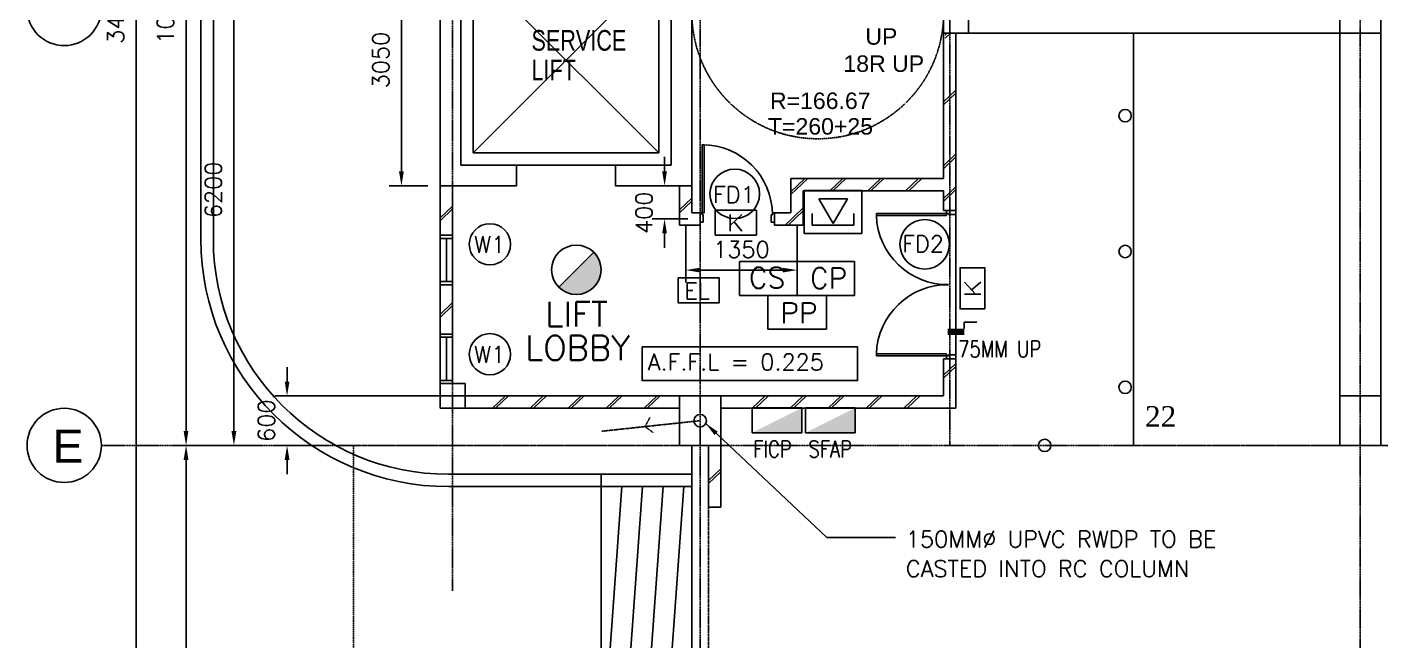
# Model space of a CAD drawing. Header units: millimetres. Extents: x -312260 to 194620, y -310600 to 21683.
# Drawn here: x -198257 to -181850, y -247955 to -240508 of the extents above; entities that cross this region are included whole.
import ezdxf
from ezdxf.enums import TextEntityAlignment as Align

# ---------------------------------------------------------------- set-up
doc = ezdxf.new("R2010")
doc.units = ezdxf.units.MM
doc.header["$LTSCALE"] = 5
doc.header["$MEASUREMENT"] = 0
doc.header["$PDMODE"] = 3
for name, pattern in [('CENTER', [2, 1.25, -0.25, 0.25, -0.25]), ('DASHDOT2', [0.5, 0.25, -0.125, 0, -0.125]), ('DASHEDX2', [1.5, 1, -0.5]), ('HIDDEN', [0.375, 0.25, -0.125]), ('HIDDEN2', [0.1875, 0.125, -0.0625])]:
    doc.linetypes.add(name, pattern=pattern)
for name, color, linetype in [('-FF', 240, 'Continuous'), ('1-ROAD', 1, 'Continuous'), ('beam_p', 1, 'Continuous'), ('col', 7, 'Continuous'), ('CP', 8, 'Continuous'), ('CP NUMBERING', 1, 'Continuous'), ('DIM', 7, 'Continuous'), ('DR', 1, 'Continuous'), ('DW-T', 7, 'Continuous'), ('EL & K', 10, 'Continuous'), ('GRID', 9, 'CENTER'), ('L', 1, 'Continuous'), ('LEG-T', 7, 'Continuous'), ('LINE', 7, 'Continuous'), ('parap', 7, 'Continuous'), ('park L', 9, 'DASHEDX2'), ('R25', 5, 'Continuous'), ('RAIL', 1, 'Continuous'), ('RC', 3, 'Continuous'), ('RWDP', 1, 'Continuous'), ('SPEC', 7, 'Continuous'), ('TEXT', 7, 'Continuous'), ('wall', 2, 'Continuous'), ('WIN', 5, 'Continuous')]:
    doc.layers.add(name, color=color, linetype=linetype)
doc.styles.add('CARPARK NO', font='TIMES.TTF', dxfattribs={"height": 200})
doc.styles.add('E', font='ROMANS.SHX', dxfattribs={"width": 0.9})
doc.styles.add('HELV', font='HELV.shx')
doc.styles.add('HELVL', font='HELVL.shx')
doc.styles.add('ROMS', font='romans.shx', dxfattribs={"width": 0.8, "height": 230})
doc.styles.add('S100', font='ROMANS.shx', dxfattribs={"height": 200})
doc.dimstyles.new('S100', dxfattribs={"dimscale": 0, "dimtxt": 150, "dimasz": 175, "dimexe": 150, "dimexo": 150, "dimgap": 150, "dimtad": 1, "dimdec": 0, "dimzin": 0, "dimdsep": 46, "dimtxsty": 'S100', "dimcen": 0, "dimdle": 100, "dimclrd": 5, "dimclre": 5, "dimclrt": 1, "dimaunit": 1, "dimadec": 0, "dimazin": 0, "dimtfac": 1, "dimtdec": 0, "dimtofl": 0, "dimtmove": 1, "dimatfit": 3, "dimfxl": 1, "dimtolj": 1, "dimtzin": 0, "dimarcsym": 0})

# ---------------------------------------------------------------- blocks, each defined once
blk = doc.blocks.new('*D123')
at = {"layer": 'DEFPOINTS', "color": 0}
for p in [(-195750, -239383), (-195323, -239383), (-195323, -245583)]:
    blk.add_point(p, dxfattribs=at)
at = {"layer": 'DIM', "color": 5, "lineweight": -2}
for p, q in [((-195473, -239383), (-195900, -239383)), ((-195750, -245408), (-195750, -239558)), ((-195473, -245583), (-195900, -245583))]:
    blk.add_line(p, q, dxfattribs=at)
at = {"layer": 'DIM', "color": 5}
for points in [[(-195780, -239558), (-195721, -239558), (-195750, -239383)], [(-195780, -245408), (-195721, -245408), (-195750, -245583)]]:
    blk.add_solid(points, dxfattribs=at)
at = {"layer": 'DIM', "color": 1, "insert": (-196000, -242483), "char_height": 200, "attachment_point": 5, "rotation": 90, "style": 'S100'}
blk.add_mtext('\\A1;6200', dxfattribs=at)
blk = doc.blocks.new('*D126')
at = {"layer": 'DEFPOINTS', "color": 0}
for p in [(-196330, -245583), (-195256, -245583), (-195256, -252583)]:
    blk.add_point(p, dxfattribs=at)
at = {"layer": 'DIM', "color": 5, "lineweight": -2}
for p, q in [((-195406, -245583), (-196480, -245583)), ((-196330, -252408), (-196330, -245758)), ((-195406, -252583), (-196480, -252583))]:
    blk.add_line(p, q, dxfattribs=at)
at = {"layer": 'DIM', "color": 5}
for points in [[(-196360, -245758), (-196301, -245758), (-196330, -245583)], [(-196360, -252408), (-196301, -252408), (-196330, -252583)]]:
    blk.add_solid(points, dxfattribs=at)
at = {"layer": 'DIM', "color": 1, "insert": (-196580, -249083), "char_height": 200, "attachment_point": 5, "rotation": 90, "style": 'S100'}
blk.add_mtext('\\A1;7000', dxfattribs=at)
blk = doc.blocks.new('*D127')
at = {"layer": 'DEFPOINTS', "color": 0}
for p in [(-196330, -234983), (-195256, -234983), (-195256, -245583)]:
    blk.add_point(p, dxfattribs=at)
at = {"layer": 'DIM', "color": 5, "lineweight": -2}
for p, q in [((-195406, -234983), (-196480, -234983)), ((-196330, -245408), (-196330, -235158)), ((-195406, -245583), (-196480, -245583))]:
    blk.add_line(p, q, dxfattribs=at)
at = {"layer": 'DIM', "color": 5}
for points in [[(-196360, -235158), (-196301, -235158), (-196330, -234983)], [(-196360, -245408), (-196301, -245408), (-196330, -245583)]]:
    blk.add_solid(points, dxfattribs=at)
at = {"layer": 'DIM', "color": 1, "insert": (-196580, -240283), "char_height": 200, "attachment_point": 5, "rotation": 90, "style": 'S100'}
blk.add_mtext('\\A1;10600', dxfattribs=at)
blk = doc.blocks.new('*D130')
at = {"layer": 'DEFPOINTS', "color": 0}
for p in [(-195256, -222983), (-196934, -257583), (-195256, -257583)]:
    blk.add_point(p, dxfattribs=at)
at = {"layer": 'DIM', "color": 5, "lineweight": -2}
for p, q in [((-195406, -222983), (-197084, -222983)), ((-196934, -223158), (-196934, -257408)), ((-195406, -257583), (-197084, -257583))]:
    blk.add_line(p, q, dxfattribs=at)
at = {"layer": 'DIM', "color": 5}
for points in [[(-196963, -223158), (-196904, -223158), (-196934, -222983)], [(-196963, -257408), (-196904, -257408), (-196934, -257583)]]:
    blk.add_solid(points, dxfattribs=at)
at = {"layer": 'DIM', "color": 1, "insert": (-197184, -240283), "char_height": 200, "attachment_point": 5, "rotation": 90, "style": 'S100'}
blk.add_mtext('\\A1;34600', dxfattribs=at)
blk = doc.blocks.new('DR900')
at = {"layer": 'DR'}
for p, q in [((25, 940), (50, 940)), ((25, 115), (25, 940)), ((50, 115), (50, 940)), ((0, 115), (25, 115)), ((0, 0), (38, 0)), ((50, 115), (25, 115)), ((25, 115), (25, 90)), ((25, 90), (38, 90)), ((38, 90), (38, 0)), ((862, 90), (875, 90)), ((862, 90), (862, 0)), ((862, 0), (900, 0)), ((875, 115), (900, 115)), ((875, 115), (875, 90))]:
    blk.add_line(p, q, dxfattribs=at)
blk.add_arc((25, 90), 850, 0, 90, dxfattribs=at)
blk = doc.blocks.new('*D131')
at = {"layer": 'DEFPOINTS', "color": 0}
for p in [(-195106, -244983), (-192069, -244983), (-194441, -245583)]:
    blk.add_point(p, dxfattribs=at)
at = {"layer": 'DIM', "color": 5, "lineweight": -2}
for p, q in [((-195106, -244808), (-195106, -244633)), ((-192219, -244983), (-195256, -244983)), ((-194591, -245583), (-195256, -245583)), ((-195106, -245758), (-195106, -245933))]:
    blk.add_line(p, q, dxfattribs=at)
at = {"layer": 'DIM', "color": 5}
for points in [[(-195135, -244808), (-195077, -244808), (-195106, -244983)], [(-195135, -245758), (-195077, -245758), (-195106, -245583)]]:
    blk.add_solid(points, dxfattribs=at)
at = {"layer": 'DIM', "color": 1, "insert": (-195356, -245283), "char_height": 200, "attachment_point": 5, "rotation": 90, "style": 'S100'}
blk.add_mtext('\\A1;600', dxfattribs=at)
blk = doc.blocks.new('*D132')
at = {"layer": 'DEFPOINTS', "color": 0}
for p in [(-190531, -242433), (-190200, -242433), (-190100, -242836)]:
    blk.add_point(p, dxfattribs=at)
at = {"layer": 'DIM', "color": 5, "lineweight": -2}
for p, q in [((-190531, -242258), (-190531, -242083)), ((-190350, -242433), (-190681, -242433)), ((-190250, -242836), (-190681, -242836)), ((-190531, -243011), (-190531, -243186))]:
    blk.add_line(p, q, dxfattribs=at)
at = {"layer": 'DIM', "color": 5}
for points in [[(-190560, -242258), (-190502, -242258), (-190531, -242433)], [(-190560, -243011), (-190502, -243011), (-190531, -242836)]]:
    blk.add_solid(points, dxfattribs=at)
at = {"layer": 'DIM', "color": 1, "insert": (-190781, -242761), "char_height": 200, "attachment_point": 5, "rotation": 90, "style": 'S100'}
blk.add_mtext('\\A1;400', dxfattribs=at)
blk = doc.blocks.new('*D112')
at = {"layer": 'DEFPOINTS', "color": 0}
for p in [(-190275, -242761), (-188925, -242761), (-190275, -243456)]:
    blk.add_point(p, dxfattribs=at)
at = {"layer": 'DIM', "color": 5, "lineweight": -2}
for p, q in [((-190275, -242911), (-190275, -243606)), ((-188925, -242911), (-188925, -243606)), ((-189100, -243456), (-190100, -243456))]:
    blk.add_line(p, q, dxfattribs=at)
at = {"layer": 'DIM', "color": 5}
for points in [[(-190100, -243427), (-190100, -243485), (-190275, -243456)], [(-189100, -243427), (-189100, -243485), (-188925, -243456)]]:
    blk.add_solid(points, dxfattribs=at)
at = {"layer": 'DIM', "color": 1, "insert": (-189600, -243206), "char_height": 200, "attachment_point": 5, "rotation": 0, "style": 'S100'}
blk.add_mtext('\\A1;1350', dxfattribs=at)
blk = doc.blocks.new('*D133')
at = {"layer": 'DEFPOINTS', "color": 0}
for p in [(-193250, -239383), (-193720, -242433), (-193250, -242433)]:
    blk.add_point(p, dxfattribs=at)
at = {"layer": 'DIM', "color": 5, "lineweight": -2}
for p, q in [((-193400, -239383), (-193870, -239383)), ((-193720, -239558), (-193720, -242258)), ((-193400, -242433), (-193870, -242433))]:
    blk.add_line(p, q, dxfattribs=at)
at = {"layer": 'DIM', "color": 5}
for points in [[(-193750, -239558), (-193691, -239558), (-193720, -239383)], [(-193750, -242258), (-193691, -242258), (-193720, -242433)]]:
    blk.add_solid(points, dxfattribs=at)
at = {"layer": 'DIM', "color": 1, "insert": (-193970, -240908), "char_height": 200, "attachment_point": 5, "rotation": 90, "style": 'S100'}
blk.add_mtext('\\A1;3050', dxfattribs=at)

msp = doc.modelspace()

# ---------------------------------------------------------------- hatches: boundary and pattern name
at = {"layer": '-FF'}
for points in [[(-191300.5, -243452.6, 0.1989124), (-191388.3, -243240.5), (-191812.6, -243664.7, 0.6681786)], [(-188867.6, -245428.8), (-188867.6, -245128.8), (-189467.6, -245428.8)], [(-188222.4, -245428.8), (-188222.4, -245128.8), (-188822.4, -245428.8)]]:
    msp.add_hatch(color=2, dxfattribs=at).paths.add_polyline_path(points)

# ---------------------------------------------------------------- linework, layer by layer
at = {"layer": '-FF', "color": 2, "ltscale": 10}
for p, q in [((-188840.2, -242489.8), (-188140.2, -242489.8)), ((-188840.2, -243011.8), (-188840.2, -242489.8)), ((-188140.2, -242489.8), (-188140.2, -243011.8)), ((-188663.5, -242589.6), (-188489, -242891.9)), ((-188314.5, -242589.6), (-188663.5, -242589.6)), ((-188489, -242891.9), (-188314.5, -242589.6)), ((-188741.3, -242912), (-188741.3, -242770.9)), ((-188236.7, -242770.9), (-188236.7, -242912)), ((-188236.7, -242912), (-188741.3, -242912)), ((-188140.2, -243011.8), (-188840.2, -243011.8))]:
    msp.add_line(p, q, dxfattribs=at)
at = {"layer": '-FF', "color": 2, "linetype": 'Continuous'}
msp.add_line((-191812.6, -243664.7), (-191388.3, -243240.5), dxfattribs=at)
at = {"layer": '-FF', "color": 2}
for p, q in [((-189467.6, -245128.8), (-188867.6, -245128.8)), ((-189467.6, -245128.8), (-189467.6, -245428.8)), ((-188867.6, -245128.8), (-188867.6, -245428.8)), ((-188822.4, -245128.8), (-188222.4, -245128.8)), ((-188822.4, -245128.8), (-188822.4, -245428.8)), ((-188222.4, -245128.8), (-188222.4, -245428.8)), ((-189467.6, -245428.8), (-188867.6, -245428.8)), ((-188822.4, -245428.8), (-188222.4, -245428.8))]:
    msp.add_line(p, q, dxfattribs=at)
at = {"layer": '-FF', "color": 2, "linetype": 'Continuous'}
msp.add_circle((-191600.5, -243452.6), 300, dxfattribs=at)
at = {"ltscale": 2}
for p, q in [((-192849.5, -242032.8), (-192849.5, -239782.8)), ((-190599.5, -242032.8), (-190599.5, -239782.8)), ((-190599.5, -242032.8), (-192849.5, -242032.8))]:
    msp.add_line(p, q, dxfattribs=at)
at = {"color": 5}
for p, q in [((-192849.5, -239782.8), (-190599.5, -242032.8)), ((-190599.5, -239782.8), (-192849.5, -242032.8)), ((-191124.5, -242182.8), (-192324.5, -242182.8))]:
    msp.add_line(p, q, dxfattribs=at)
for p, q in [((-188924.6, -243352.3), (-188924.6, -243762.9)), ((-188568.4, -243762.9), (-188568.4, -244173.5))]:
    msp.add_line(p, q)
at = {"color": 2, "linetype": 'HIDDEN2', "ltscale": 2}
for p in [(-194299.5, -252582.8), (-190349.5, -245582.8)]:
    msp.add_line(p, (-194299.5, -245582.8), dxfattribs=at)
at = {"color": 8}
for p, q in [((-191049.5, -246082.8), (-191299.5, -249582.8)), ((-190799.5, -246082.8), (-191049.5, -249582.8)), ((-190549.5, -246082.8), (-190799.5, -249582.8)), ((-190299.5, -246082.8), (-190549.5, -249582.8))]:
    msp.add_line(p, q, dxfattribs=at)
at = {"color": 1}
msp.add_lwpolyline([(-190803.3, -244388), (-188191.4, -244388), (-188191.4, -244796.6), (-190803.3, -244796.6)], close=True, dxfattribs=at)
at = {"color": 5, "linetype": 'HIDDEN'}
msp.add_arc((-188674.5, -240337.8), 1525, 180, 359.93751, dxfattribs=at)
at = {"layer": '1-ROAD'}
for p, q in [((-196149.5, -243082.8), (-196149.5, -220069.6)), ((-195999.5, -243082.8), (-195999.5, -220069.6)), ((-190199.5, -245932.8), (-193149.5, -245932.8)), ((-190199.5, -246082.8), (-193149.5, -246082.8))]:
    msp.add_line(p, q, dxfattribs=at)
for radius in [3000, 2850]:
    msp.add_arc((-193149.5, -243082.8, 0), radius, 180, 270, dxfattribs=at)
at = {"layer": 'beam_p', "ltscale": 2}
msp.add_line((-186999.5, -240582.8), (-182349.5, -240582.8), dxfattribs=at)
at = {"layer": 'col', "color": 3}
for points in [[(-186849.5, -239982.8), (-187149.5, -239982.8), (-187149.5, -240582.8), (-186849.5, -240582.8)], [(-181849.5, -240582.8), (-182349.5, -240582.8), (-182349.5, -239982.8), (-181849.5, -239982.8)], [(-193249.5, -245132.8), (-192949.5, -245132.8), (-192949.5, -244832.8), (-193249.5, -244832.8)], [(-189849.5, -244982.8), (-190349.5, -244982.8), (-190349.5, -245582.8), (-189849.5, -245582.8)], [(-189849.5, -244982.8), (-190349.5, -244982.8), (-190349.5, -245582.8), (-189849.5, -245582.8)], [(-181849.5, -244982.8), (-182349.5, -244982.8), (-182349.5, -245582.8), (-181849.5, -245582.8)], [(-181849.5, -244982.8), (-182349.5, -244982.8), (-182349.5, -245582.8), (-181849.5, -245582.8)]]:
    msp.add_lwpolyline(points, close=True, dxfattribs=at)
at = {"layer": 'CP', "color": 7}
for centre in [(-184949.5, -241582.8), (-184949.5, -243230.4), (-184949.5, -244878), (-185924.5, -245582.8)]:
    msp.add_circle(centre, 75, dxfattribs=at)
at = {"layer": 'DW-T', "color": 1, "linetype": 'Continuous'}
for centre, radius in [((-189680.5, -242531.4), 300), ((-192647.3, -243143.3), 250), ((-187378.1, -243143.3), 300), ((-192647.3, -244476.2), 250)]:
    msp.add_circle(centre, radius, dxfattribs=at)
at = {"layer": 'EL & K', "color": 10}
for points in [[(-189918.2, -243030.9), (-189418.2, -243030.9), (-189418.2, -242730.9), (-189918.2, -242730.9)], [(-186649.5, -243927.4), (-186649.5, -243427.4), (-186949.5, -243427.4), (-186949.5, -243927.4)], [(-190367.4, -243551.4), (-189867.4, -243551.4), (-189867.4, -243851.4), (-190367.4, -243851.4)]]:
    msp.add_lwpolyline(points, close=True, dxfattribs=at)
at = {"layer": 'GRID', "linetype": 'CENTER', "ltscale": 2}
for p, q in [((-182099.5, -259916.7), (-182099.5, -218055.5)), ((-193099.5, -247348.8), (-193099.5, -218772)), ((-187074.5, -245582.8), (-187074.5, -234982.8)), ((-190099.5, -259916.7), (-190099.5, -239488.2)), ((-128471.1, -245582.8), (-197356.9, -245582.8))]:
    msp.add_line(p, q, dxfattribs=at)
at = {"layer": 'GRID', "color": 7, "linetype": 'Continuous'}
for centre in [(-197806.9, -240282.8), (-197806.9, -245582.8)]:
    msp.add_circle(centre, 450, dxfattribs=at)
at = {"layer": 'L'}
msp.add_line((-186999.5, -244482.8), (-186999.5, -242782.8), dxfattribs=at)
at = {"layer": 'LEG-T'}
for p, q in [((-189621.8, -243352.3), (-188227.5, -243352.3)), ((-189621.8, -243762.9), (-189621.8, -243352.3)), ((-188227.5, -243352.3), (-188227.5, -243762.9)), ((-188227.5, -243762.9), (-189621.8, -243762.9)), ((-189280.9, -244173.5), (-189280.9, -243762.9)), ((-188568.4, -244173.5), (-189280.9, -244173.5))]:
    msp.add_line(p, q, dxfattribs=at)
at = {"layer": 'LINE'}
msp.add_line((-190199.5, -245582.8), (-190199.5, -252582.8), dxfattribs=at)
at = {"layer": 'parap', "color": 0, "ltscale": 2}
for p, q in [((-182349.5, -244982.8), (-182349.5, -240582.8)), ((-181849.5, -244982.8), (-181849.5, -240582.8))]:
    msp.add_line(p, q, dxfattribs=at)
at = {"layer": 'park L'}
for q in [(-184849.5, -240582.8), (-184849.5, -241032.8)]:
    msp.add_line((-184849.5, -245582.8), q, dxfattribs=at)
at = {"layer": 'park L', "color": 8, "ltscale": 2}
msp.add_line((-184849.5, -245582.8), (-182349.5, -245582.8), dxfattribs=at)
at = {"layer": 'R25'}
for p, q in [((-187114.5, -242769.8), (-187964.5, -242769.8)), ((-187114.5, -242794.8), (-187964.2, -242794.8)), ((-187114.5, -242732.8), (-187114.5, -242769.8)), ((-187114.5, -242769.8), (-187089.5, -242769.8)), ((-187114.5, -242794.8), (-187114.5, -242769.8)), ((-187089.5, -242769.8), (-187089.5, -242782.8)), ((-187089.5, -242782.8), (-186999.5, -242782.8)), ((-187114.5, -244495.8), (-187964.5, -244495.8)), ((-187114.5, -244470.8), (-187964.2, -244470.8)), ((-187114.5, -244470.8), (-187114.5, -244495.8)), ((-187114.5, -244495.8), (-187089.5, -244495.8)), ((-187114.5, -244532.8), (-187114.5, -244495.8)), ((-187089.5, -244495.8), (-187089.5, -244482.8)), ((-187089.5, -244482.8), (-186999.5, -244482.8))]:
    msp.add_line(p, q, dxfattribs=at)
for centre, start, end in [((-187099.7, -242768), 181.77368, 270.67407), ((-187099.7, -244497.5), 89.32593, 178.22632)]:
    msp.add_arc(centre, 864.8, start, end, dxfattribs=at)
at = {"layer": 'RAIL', "color": 5, "ltscale": 1000}
msp.add_line((-191299.5, -245932.8), (-191299.5, -252232.8), dxfattribs=at)
at = {"layer": 'RC', "ltscale": 2}
for p, q in [((-193249.5, -242432.8), (-193249.5, -239382.8)), ((-192999.5, -242182.8), (-192999.5, -239632.8)), ((-190449.5, -242182.8), (-190449.5, -239632.8)), ((-190199.5, -242432.8), (-190199.5, -239982.8)), ((-192324.5, -242182.8), (-192999.5, -242182.8)), ((-192324.5, -242182.8), (-192324.5, -242432.8)), ((-190449.5, -242182.8), (-191124.5, -242182.8)), ((-191124.5, -242182.8), (-191124.5, -242432.8)), ((-192324.5, -242432.8), (-193249.5, -242432.8)), ((-191124.5, -242432.8), (-190199.5, -242432.8))]:
    msp.add_line(p, q, dxfattribs=at)
at = {"layer": 'RWDP', "color": 2, "linetype": 'DASHDOT2'}
msp.add_line((-190099.6, -245282.8), (-191293.6, -245410.9), dxfattribs=at)
at = {"layer": 'RWDP'}
msp.add_lwpolyline([(-186899.3, -244165.7), (-186899.3, -244088.8), (-186745.5, -244088.8)], dxfattribs=at)
at = {"layer": 'RWDP', "const_width": 75}
msp.add_lwpolyline([(-187099.8, -244204.2), (-186899.3, -244204.2)], dxfattribs=at)
at = {"layer": 'RWDP', "color": 2, "linetype": 'DASHDOT2'}
for points in [[(-190708, -245243), (-190768.6, -245354.6)], [(-190665.8, -245429), (-190768.6, -245354.6)]]:
    msp.add_lwpolyline(points, dxfattribs=at)
at = {"layer": 'RWDP'}
msp.add_circle((-190099.6, -245282.8), 75, dxfattribs=at)
at = {"layer": 'wall', "ltscale": 2}
for p, q in [((-187149.5, -242343.8), (-187149.5, -237282.8)), ((-186999.5, -242732.8), (-186999.5, -240582.8)), ((-193249.5, -243032.8), (-193249.5, -242432.8)), ((-193099.5, -243032.8), (-193099.5, -242432.8)), ((-190349.5, -242910.5), (-190349.5, -242432.8)), ((-190199.5, -242760.5), (-190199.5, -242432.8)), ((-187149.5, -242343.8), (-188999.5, -242343.8)), ((-188999.5, -242343.8), (-188999.5, -242760.5)), ((-187149.5, -242493.8), (-188849.5, -242493.8)), ((-188849.5, -242493.8), (-188849.5, -242910.5)), ((-187149.5, -242732.8), (-187149.5, -242493.8)), ((-190099.5, -242760.5), (-190199.5, -242760.5)), ((-190099.5, -242910.5), (-190099.5, -242760.5)), ((-189199.5, -242760.5), (-188999.5, -242760.5)), ((-189199.5, -242910.5), (-189199.5, -242760.5)), ((-187149.5, -242732.8), (-186999.5, -242732.8)), ((-190099.5, -242910.5), (-190349.5, -242910.5)), ((-189199.5, -242910.5), (-188849.5, -242910.5)), ((-193099.5, -243032.8), (-193249.5, -243032.8)), ((-193099.5, -243632.8), (-193249.5, -243632.8)), ((-193249.5, -244232.8), (-193249.5, -243632.8)), ((-193099.5, -244232.8), (-193099.5, -243632.8)), ((-193099.5, -244232.8), (-193249.5, -244232.8)), ((-187149.5, -244532.8), (-187149.5, -244982.8)), ((-186999.5, -244532.8), (-186999.5, -244832.8)), ((-193099.5, -244832.8), (-193249.5, -244832.8)), ((-186999.5, -245132.8), (-186999.5, -244832.8)), ((-190349.5, -244982.8), (-192949.5, -244982.8)), ((-187299.5, -244982.8), (-189849.5, -244982.8)), ((-187149.5, -244982.8), (-189849.5, -244982.8)), ((-190349.5, -245132.8), (-192949.5, -245132.8)), ((-186999.5, -245132.8), (-189849.5, -245132.8)), ((-189849.5, -246332.8), (-189999.5, -246332.8))]:
    msp.add_line(p, q, dxfattribs=at)
at = {"layer": 'wall'}
for p, q in [((-189999.5, -246332.8), (-189999.5, -245582.8)), ((-189849.5, -246332.8), (-189849.5, -245582.8))]:
    msp.add_line(p, q, dxfattribs=at)
at = {"layer": 'wall', "linetype": 'DASHEDX2', "ltscale": 2}
msp.add_line((-189999.5, -246332.8), (-189999.5, -251832.8), dxfattribs=at)
at = {"layer": 'wall', "color": 8}
for points in [[(-187130.5, -240642.5), (-187067.8, -240582.8)], [(-187130.5, -240606.7), (-187105.4, -240582.8)], [(-187149.5, -241416.3), (-186999.5, -241273.6)], [(-187149.5, -241452.1), (-186999.5, -241309.4)], [(-187149.5, -242189.8), (-186999.5, -242047.1)], [(-187149.5, -242225.6), (-186999.5, -242082.9)], [(-188999.5, -242540.4), (-188792.9, -242343.8)], [(-188999.5, -242504.7), (-188830.5, -242343.8)], [(-188528.7, -242493.8), (-188371, -242343.8)], [(-188491.1, -242493.8), (-188333.4, -242343.8)], [(-188069.2, -242493.8), (-187911.5, -242343.8)], [(-188031.6, -242493.8), (-187873.9, -242343.8)], [(-187609.7, -242493.8), (-187452, -242343.8)], [(-187572.1, -242493.8), (-187414.4, -242343.8)], [(-187149.5, -242586.9), (-186999.5, -242444.2)], [(-187149.5, -242622.7), (-186999.5, -242480)], [(-190349.5, -242725), (-190199.5, -242582.3)], [(-190349.5, -242760.8), (-190199.5, -242618.1)], [(-193249.5, -242821.6), (-193099.5, -242678.9)], [(-193249.5, -242857.4), (-193099.5, -242714.7)], [(-189068.9, -242910.5), (-188849.5, -242701.8)], [(-189031.3, -242910.5), (-188849.5, -242737.6)], [(-193249.5, -243993.3), (-193099.5, -243850.6)], [(-193249.5, -244029.1), (-193099.5, -243886.4)], [(-187149.5, -244732), (-186999.5, -244589.3)], [(-187149.5, -244767.8), (-186999.5, -244625.1)], [(-192618.2, -245132.8), (-192460.6, -244982.8)], [(-192580.6, -245132.8), (-192423, -244982.8)], [(-192158.8, -245132.8), (-192001.1, -244982.8)], [(-192121.1, -245132.8), (-191963.5, -244982.8)], [(-191699.3, -245132.8), (-191541.6, -244982.8)], [(-191661.7, -245132.8), (-191504, -244982.8)], [(-191239.8, -245132.8), (-191082.1, -244982.8)], [(-191202.2, -245132.8), (-191044.5, -244982.8)], [(-190780.3, -245132.8), (-190622.6, -244982.8)], [(-190742.7, -245132.8), (-190585, -244982.8)], [(-189467.6, -245132.8), (-189310, -244982.8)], [(-189430, -245132.8), (-189272.3, -244982.8)], [(-189008.1, -245132.8), (-188850.5, -244982.8)], [(-188970.5, -245132.8), (-188812.9, -244982.8)], [(-188548.7, -245132.8), (-188391, -244982.8)], [(-188511, -245132.8), (-188353.4, -244982.8)], [(-188089.2, -245132.8), (-187931.5, -244982.8)], [(-188051.5, -245132.8), (-187893.9, -244982.8)], [(-187629.7, -245132.8), (-187472, -244982.8)], [(-187592.1, -245132.8), (-187434.4, -244982.8)], [(-189999.5, -246010), (-189849.5, -245867.3)], [(-189999.5, -246045.8), (-189849.5, -245903.1)]]:
    msp.add_lwpolyline(points, dxfattribs=at)
at = {"layer": 'wall', "ltscale": 2}
msp.add_lwpolyline([(-187149.5, -244532.8), (-186999.5, -244532.8)], dxfattribs=at)
at = {"layer": 'WIN'}
for p, q in [((-187964.1, -242794.8), (-187964.1, -242769.8)), ((-186999.5, -242782.8), (-186999.5, -242732.8)), ((-193249.5, -243632.8), (-193249.5, -243032.8)), ((-193174.5, -243594.8), (-193174.5, -243070.8)), ((-193099.5, -243632.8), (-193099.5, -243032.8)), ((-193249.5, -244832.8), (-193249.5, -244232.8)), ((-193174.5, -244270.8), (-193174.5, -244794.8)), ((-193099.5, -244832.8), (-193099.5, -244232.8)), ((-187964.1, -244470.8), (-187964.1, -244495.8)), ((-186999.5, -244482.8), (-186999.5, -244532.8))]:
    msp.add_line(p, q, dxfattribs=at)
at = {"layer": 'WIN', "ltscale": 2}
for p, q in [((-193099.5, -243070.8), (-193249.5, -243070.8)), ((-193099.5, -243594.8), (-193249.5, -243594.8)), ((-193099.5, -244270.8), (-193249.5, -244270.8)), ((-193099.5, -244794.8), (-193249.5, -244794.8))]:
    msp.add_line(p, q, dxfattribs=at)

# ---------------------------------------------------------------- block references
at = {"layer": 'DR'}
msp.add_blockref('DR900', (-190099.5, -242875.5), dxfattribs=at)

# ---------------------------------------------------------------- texts
at = {"color": 2, "style": 'HELVL', "width": 0.75}
for s, p in [('SERVICE', (-192144.1, -240793.9)), ('LIFT', (-192144.1, -241154))]:
    msp.add_text(s, height=250, rotation=0, dxfattribs=at).set_placement(p)
at = {"color": 2, "style": 'S100'}
msp.add_text('A.F.F.L = 0.225', height=200, rotation=0, dxfattribs=at).set_placement((-190733.9, -244671.6))
at = {"layer": 'CP NUMBERING', "style": 'CARPARK NO'}
msp.add_text('22', height=250, dxfattribs=at).set_placement((-184707.9, -245356.2))
at = {"layer": 'DW-T', "color": 7, "style": 'E'}
for s, p in [('FD1', (-189943.5, -242640.7)), ('FD2', (-187651, -243237.8))]:
    msp.add_text(s, height=200, dxfattribs=at).set_placement(p)
at = {"layer": 'EL & K', "color": 10, "style": 'ROMS', "width": 1.2}
msp.add_text('K', height=200, dxfattribs=at).set_placement((-189778.6, -242983.1))
at = {"layer": 'EL & K', "color": 10, "style": 'ROMS'}
msp.add_text('EL', height=200, dxfattribs=at).set_placement((-190291.6, -243808.8))
at = {"layer": 'EL & K', "color": 10, "style": 'ROMS', "width": 1.2}
msp.add_text('K', height=200, rotation=90, dxfattribs=at).set_placement((-186697.4, -243787.8))
at = {"layer": 'GRID', "color": 3, "style": 'HELV'}
msp.add_text('E', height=400, dxfattribs=at).set_placement((-197946.8, -245793.5))
at = {"layer": 'LEG-T', "color": 2, "ltscale": 10, "style": 'S100'}
for s, p in [('CS', (-189289.8, -243548.8, 1943.7)), ('CP', (-188542.9, -243554.5, 1943.7)), ('PP', (-188903.2, -243976.5, 1943.7))]:
    msp.add_text(s, height=250, dxfattribs=at).set_placement(p, align=Align.MIDDLE)
at = {"layer": 'SPEC', "style": 'S100'}
for s, p in [('150MM%%C UPVC RWDP TO BE', (-187607.1, -246820.1)), ('CASTED INTO RC COLUMN', (-187607.1, -247178.4))]:
    msp.add_text(s, height=200, dxfattribs=at).set_placement(p)
at = {"layer": 'TEXT', "style": 'HELVL'}
msp.add_text('UP', height=200, rotation=0, dxfattribs=at).set_placement((-188097.8, -240721.8))
at = {"layer": 'TEXT', "color": 1, "style": 'HELVL'}
for s, p in [('18R UP', (-188363.7, -241051.5)), ('R=166.67', (-189253.8, -241501.9)), ('T=260+25', (-189278.2, -241812.3))]:
    msp.add_text(s, height=200, rotation=0, dxfattribs=at).set_placement(p)
at = {"layer": 'TEXT', "color": 7, "style": 'E'}
for p in [(-192837.7, -243246.2), (-192837.7, -244579.1)]:
    msp.add_text('W1', height=200, dxfattribs=at).set_placement(p)
at = {"layer": 'TEXT', "color": 3, "style": 'S100'}
for s, p in [('LIFT', (-191975.1, -244141.7)), ('LOBBY', (-192219.6, -244549.4))]:
    msp.add_text(s, height=300, rotation=0, dxfattribs=at).set_placement(p)
at = {"layer": 'TEXT', "color": 7, "style": 'S100', "width": 0.8}
for s, p in [('75MM UP', (-186973, -244513.5)), ('FICP', (-189455.8, -245727.8)), ('SFAP', (-188787.7, -245727.8))]:
    msp.add_text(s, height=200, dxfattribs=at).set_placement(p)

# ---------------------------------------------------------------- dimensions: what is measured, and where the dimension line sits
at = {"layer": 'DIM'}
for p1, p2, distance, picture, middle in [((-195255.6, -222982.8), (-195255.6, -257582.8), -1678, '*D130', (-197183.6, -240282.8)), ((-195255.6, -245582.8), (-195255.6, -234982.8), 1074.8, '*D127', (-196580.4, -240282.8)), ((-195322.9, -245582.8), (-195322.9, -239382.8), 427.6, '*D123', (-196000.5, -242482.8)), ((-188924.5, -242760.5), (-190274.5, -242760.5), 695.6, '*D112', (-189599.5, -243206.1)), ((-195255.6, -252582.8), (-195255.6, -245582.8), 1074.8, '*D126', (-196580.4, -249082.8))]:
    dim = msp.add_aligned_dim(p1=p1, p2=p2, distance=distance, dimstyle='S100', override={"dimscale": 1}, dxfattribs=at)
    dim.commit()
    dim.dimension.update_dxf_attribs({"geometry": picture, "text_midpoint": middle})
at = {"layer": 'DIM', "color": 5}
dim = msp.add_linear_dim(base=(-193720.4, -242432.8), p1=(-193249.5, -239382.8), p2=(-193249.5, -242432.8), angle=90, dimstyle='S100', override={"dimscale": 1}, dxfattribs=at)
dim.commit()
dim.dimension.update_dxf_attribs({"geometry": '*D133', "text_midpoint": (-193970.4, -240907.8)})
at = {"layer": 'DIM'}
dim = msp.add_linear_dim(base=(-190530.7, -242432.8), p1=(-190099.5, -242835.5), p2=(-190199.5, -242432.8), angle=90, text='400', dimstyle='S100', override={"dimscale": 1}, dxfattribs=at)
dim.commit()
dim.dimension.update_dxf_attribs({"geometry": '*D132', "text_midpoint": (-190530.7, -242761.1), "dimtype": 160})
dim = msp.add_linear_dim(base=(-195105.7, -244982.8), p1=(-194441.5, -245582.8), p2=(-192069.2, -244982.8), angle=90, dimstyle='S100', override={"dimscale": 1}, dxfattribs=at)
dim.commit()
dim.dimension.update_dxf_attribs({"geometry": '*D131', "text_midpoint": (-195105.7, -245282.8), "dimtype": 160})

# ---------------------------------------------------------------- leaders
at = {"layer": 'SPEC'}
msp.add_leader([(-190032.7, -245316.7), (-188564.6, -246699.8), (-187732.8, -246699.8)], dimstyle='S100', override={"dimscale": 1, "dimtad": 0}, dxfattribs=at)

doc.saveas('drawing.dxf')
